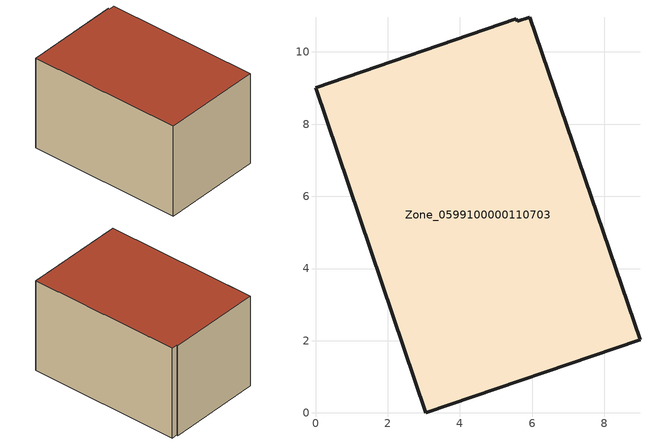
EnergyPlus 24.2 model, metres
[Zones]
Zone_0599100000110703
 floor ground (C_G): 5.59,10.85 5.94,10.97 8.99,2.02 3.06,0 0,9.01 5.57,10.92 z0
 wall outside (C_F): 3.06,0 8.99,2.02 5.94,10.97 5.59,10.85 5.57,10.92 0,9.01 3.06,0 z0:5.81
 roof outside (C_R): 5.94,10.97 5.59,10.85 5.57,10.92 0,9.01 3.06,0 8.99,2.02 z5.81
[BUILDING]
Pand.0599100000110703: North Axis=0; Terrain=City; Loads Convergence Tolerance Value=0.04; Temperature Convergence Tolerance Value=0.4; Solar Distribution=FullExterior; Maximum Number of Warmup Days=25; Minimum Number of Warmup Days=1
[Site:Location]
Rotterdam.The.Hague.AP_ZH_NLD Design_Conditions: Latitude=51.96; Longitude=4.45; Time Zone=1; Elevation=-4.5
[SITE:GROUNDTEMPERATURE:BUILDINGSURFACE]
18, 18, 18, 18, 18, 18, 18, 18, 18, 18, 18, 18
[MATERIAL] Thermal Absorptance=0.9; Solar Absorptance=0.7; Visible Absorptance=0.7
Name | Roughness | Thickness | Conductivity | Density | Specific Heat
G.TI.1946-1964 | MediumSmooth | 0.15 | 1 | 540 | 1210
F.TI.1946-1964 | Rough | 0.3 | 0.857143 | 1920 | 840
R.TI.1946-1964 | MediumRough | 0.2 | 0.277778 | 1500 | 1000
[CONSTRUCTION]
C_G: G.TI.1946-1964
C_F: F.TI.1946-1964
C_R: R.TI.1946-1964
[ZONE]
Zone_0599100000110703: Type=1; Multiplier=1; Ceiling Height=Autocalculate; Volume=Autocalculate; Floor Area=autocalculate; Part of Total Floor Area=Yes
[ZONEINFILTRATION:DESIGNFLOWRATE]
Infil_Zone_0599100000110703: Zone or ZoneList or Space or SpaceList=Zone_0599100000110703; Schedule=AlwaysOn; Design Flow Rate Calculation Method=Flow/Area; Flow Rate per Floor Area=0.003; Constant Term Coefficient=1; Temperature Term Coefficient=0; Velocity Term Coefficient=0; Velocity Squared Term Coefficient=0
[HVACTEMPLATE:ZONE:IDEALLOADSAIRSYSTEM]
Zone_0599100000110703: Maximum Heating Supply Air Temperature=50; Minimum Cooling Supply Air Temperature=13; Maximum Heating Supply Air Humidity Ratio=0.0156; Minimum Cooling Supply Air Humidity Ratio=0.0077; Heating Limit=NoLimit; Cooling Limit=NoLimit; Dehumidification Control Type=ConstantSensibleHeatRatio; Cooling Sensible Heat Ratio=0.7; Dehumidification Setpoint=60; Humidification Control Type=None; Humidification Setpoint=30; Outdoor Air Method=None; Outdoor Air Flow Rate per Person=0.00944; Outdoor Air Flow Rate per Zone Floor Area=0; Outdoor Air Flow Rate per Zone=0; Demand Controlled Ventilation Type=None; Outdoor Air Economizer Type=NoEconomizer; Heat Recovery Type=None; Sensible Heat Recovery Effectiveness=0.7; Latent Heat Recovery Effectiveness=0.65
[ZONECONTROL:THERMOSTAT]
ThermostatControl_Zone_0599100000110703: Zone or ZoneList=Zone_0599100000110703; Control Type Schedule=DualSetpointControlType; Control 1=Thermostat_Zone_0599100000110703; Temperature Difference Between Cutout And Setpoint=0
[THERMOSTATSETPOINT:DUALSETPOINT]
Thermostat_Zone_0599100000110703: Heating Setpoint Temperature Schedule=HeatingSetpoint_Zone_0599100000110703; Cooling Setpoint Temperature Schedule=CoolingSetpoint_Zone_0599100000110703
[SCHEDULE:COMPACT]
HeatingSetpoint_Zone_0599100000110703: Through: 12/31, For: AllDays, Until: 24:00, 21
CoolingSetpoint_Zone_0599100000110703: Through: 12/31, For: AllDays, Until: 24:00, 24
DualSetpointControlType: Through: 12/31, For: AllDays, Until: 24:00, 4
AlwaysOn: Through: 12/31, For: AllDays, Until: 24:00, 1
